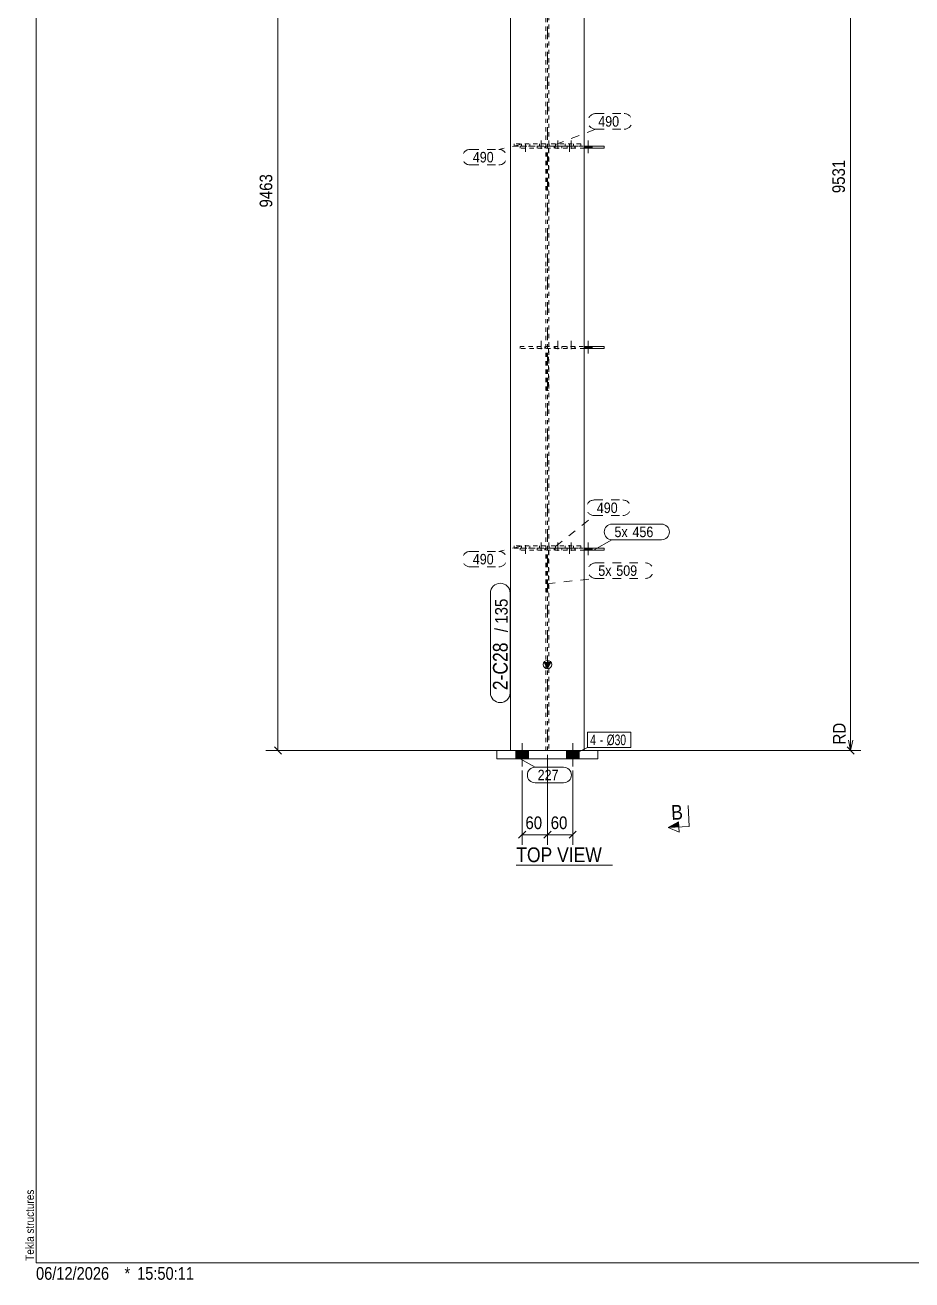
# Model space of a CAD drawing. Header units: millimetres. Extents: x 2 to 825, y 1 to 579.
# Drawn here: x 2.4 to 213, y 1 to 299 of the extents above; entities that cross this region are included whole.
import ezdxf

# ---------------------------------------------------------------- set-up
doc = ezdxf.new("R2010")
doc.units = ezdxf.units.MM
for name, pattern in [('XKITLINE00', [0]), ('XKITLINE01', [4, 1, -1, 1, -1]), ('XKITLINE02', [4, 2, -2]), ('XKITLINE03', [6, 3, -1, 1, -1])]:
    doc.linetypes.add(name, pattern=pattern)
for name, color, linetype, lineweight in [('Bolt', 3, 'Continuous', 0), ('BoltMark', 7, 'Continuous', 0), ('Dimensions', 7, 'Continuous', 0), ('DrawingSheet', 5, 'Continuous', 0), ('OtherObjectType', 7, 'Continuous', 0), ('Part', 2, 'Continuous', 0), ('PartMark', 7, 'Continuous', 0), ('Section', 6, 'Continuous', 0)]:
    doc.layers.add(name, color=color, linetype=linetype, lineweight=lineweight)
doc.styles.add('ARIAL', font='ARIAL.TTF')
doc.styles.add('ARIAL_NARROW', font='ARIALN.TTF')

# ---------------------------------------------------------------- blocks, each defined once
blk = doc.blocks.new('*A56')
at = {"layer": 'Bolt'}
for points in [[(121.95, 126.69), (121.95, 124.69), (118.95, 124.69), (118.95, 126.69)], [(121.95, 126.69), (121.95, 124.69), (118.95, 124.69), (118.95, 126.69)], [(133.95, 126.69), (133.95, 124.69), (130.95, 124.69), (130.95, 126.69)], [(133.95, 126.69), (133.95, 124.69), (130.95, 124.69), (130.95, 126.69)]]:
    blk.add_hatch(color=3, dxfattribs=at).paths.add_polyline_path(points, flags=17)
at = {"layer": 'Bolt', "color": 3, "linetype": 'XKITLINE00', "lineweight": 0}
for p, q in [((120.45, 128.44), (120.45, 122.94)), ((120.45, 128.44), (120.45, 122.94)), ((132.45, 128.44), (132.45, 122.94)), ((132.45, 128.44), (132.45, 122.94)), ((118.95, 126.69), (118.95, 124.69)), ((118.95, 126.69), (118.95, 124.69)), ((121.95, 126.69), (121.95, 124.69)), ((121.95, 126.69), (121.95, 124.69)), ((130.95, 126.69), (130.95, 124.69)), ((130.95, 126.69), (130.95, 124.69)), ((133.95, 126.69), (133.95, 124.69)), ((133.95, 126.69), (133.95, 124.69))]:
    blk.add_line(p, q, dxfattribs=at)
blk = doc.blocks.new('*A57')
at = {"layer": 'Bolt', "color": 3, "linetype": 'XKITLINE02', "lineweight": 0}
for p, q in [((121.25, 173.44), (121.25, 176.44)), ((120.27, 174.79), (120.27, 175.29)), ((122.23, 174.79), (122.23, 175.29))]:
    blk.add_line(p, q, dxfattribs=at)
blk = doc.blocks.new('*A58')
at = {"layer": 'Bolt', "color": 3, "linetype": 'XKITLINE02', "lineweight": 0}
for p, q in [((131.65, 173.44), (131.65, 176.44)), ((130.67, 174.79), (130.67, 175.29)), ((132.63, 174.79), (132.63, 175.29))]:
    blk.add_line(p, q, dxfattribs=at)
blk = doc.blocks.new('*A59')
at = {"layer": 'Bolt'}
blk.add_hatch(color=3, dxfattribs=at).paths.add_polyline_path([(137.04, 174.79), (137.04, 174.29), (135.16, 174.29), (135.16, 174.79)], flags=17)
at = {"layer": 'Bolt', "color": 3, "linetype": 'XKITLINE02', "lineweight": 0}
for p, q in [((124.93, 176.13), (124.93, 173.13)), ((128.94, 176.13), (128.94, 173.13)), ((132.08, 176.13), (132.08, 173.13)), ((123.99, 174.79), (123.99, 174.29)), ((125.86, 174.79), (125.86, 174.29)), ((128.01, 174.79), (128.01, 174.29)), ((129.88, 174.79), (129.88, 174.29)), ((131.14, 174.79), (131.14, 174.29)), ((133.02, 174.79), (133.02, 174.29))]:
    blk.add_line(p, q, dxfattribs=at)
at = {"layer": 'Bolt', "color": 3, "linetype": 'XKITLINE00', "lineweight": 0}
for p, q in [((136.1, 176.13), (136.1, 173.13)), ((135.16, 174.79), (135.16, 174.29)), ((137.04, 174.79), (137.04, 174.29))]:
    blk.add_line(p, q, dxfattribs=at)
blk = doc.blocks.new('*A60')
at = {"layer": 'Bolt'}
blk.add_hatch(color=3, dxfattribs=at).paths.add_polyline_path([(137.04, 222.69), (137.04, 222.19), (135.16, 222.19), (135.16, 222.69)], flags=17)
at = {"layer": 'Bolt', "color": 3, "linetype": 'XKITLINE02', "lineweight": 0}
for p, q in [((124.93, 224.03), (124.93, 221.03)), ((128.94, 224.03), (128.94, 221.03)), ((132.08, 224.03), (132.08, 221.03)), ((123.99, 222.69), (123.99, 222.19)), ((125.86, 222.69), (125.86, 222.19)), ((128.01, 222.69), (128.01, 222.19)), ((129.88, 222.69), (129.88, 222.19)), ((131.14, 222.69), (131.14, 222.19)), ((133.02, 222.69), (133.02, 222.19))]:
    blk.add_line(p, q, dxfattribs=at)
at = {"layer": 'Bolt', "color": 3, "linetype": 'XKITLINE00', "lineweight": 0}
for p, q in [((136.1, 224.03), (136.1, 221.03)), ((135.16, 222.69), (135.16, 222.19)), ((137.04, 222.69), (137.04, 222.19))]:
    blk.add_line(p, q, dxfattribs=at)
blk = doc.blocks.new('*A61')
at = {"layer": 'Bolt'}
blk.add_hatch(color=3, dxfattribs=at).paths.add_polyline_path([(137.04, 270.27), (137.04, 269.77), (135.16, 269.77), (135.16, 270.27)], flags=17)
at = {"layer": 'Bolt', "color": 3, "linetype": 'XKITLINE02', "lineweight": 0}
for p, q in [((124.93, 271.61), (124.93, 268.61)), ((128.94, 271.61), (128.94, 268.61)), ((132.08, 271.61), (132.08, 268.61)), ((123.99, 270.27), (123.99, 269.77)), ((125.86, 270.27), (125.86, 269.77)), ((128.01, 270.27), (128.01, 269.77)), ((129.88, 270.27), (129.88, 269.77)), ((131.14, 270.27), (131.14, 269.77)), ((133.02, 270.27), (133.02, 269.77))]:
    blk.add_line(p, q, dxfattribs=at)
at = {"layer": 'Bolt', "color": 3, "linetype": 'XKITLINE00', "lineweight": 0}
for p, q in [((136.1, 271.61), (136.1, 268.61)), ((135.16, 270.27), (135.16, 269.77)), ((137.04, 270.27), (137.04, 269.77))]:
    blk.add_line(p, q, dxfattribs=at)
blk = doc.blocks.new('*A64')
at = {"layer": 'Bolt', "color": 3, "linetype": 'XKITLINE02', "lineweight": 0}
for p, q in [((121.25, 268.92), (121.25, 271.92)), ((120.27, 270.27), (120.27, 270.77)), ((122.23, 270.27), (122.23, 270.77))]:
    blk.add_line(p, q, dxfattribs=at)
blk = doc.blocks.new('*A65')
at = {"layer": 'Bolt', "color": 3, "linetype": 'XKITLINE02', "lineweight": 0}
for p, q in [((131.65, 268.92), (131.65, 271.92)), ((130.67, 270.27), (130.67, 270.77)), ((132.63, 270.27), (132.63, 270.77))]:
    blk.add_line(p, q, dxfattribs=at)
blk = doc.blocks.new('*A70')
at = {"layer": 'Part'}
blk.add_hatch(color=2, dxfattribs=at).paths.add_polyline_path([(125.65, 147.61), (127.25, 147.61), (126.45, 146.21)], flags=17)
at = {"layer": 'Part', "color": 2, "linetype": 'XKITLINE00', "lineweight": 0}
for p, q in [((117.7, 337.15), (117.7, 289.67)), ((135.2, 337.15), (135.2, 289.67)), ((117.7, 289.57), (117.7, 241.77)), ((135.2, 289.57), (135.2, 241.77)), ((117.7, 241.67), (117.7, 194.19)), ((135.2, 241.67), (135.2, 194.19)), ((117.7, 194.09), (117.7, 146.29)), ((135.2, 194.09), (135.2, 146.29)), ((117.7, 146.19), (117.7, 126.69)), ((126.45, 146.21), (125.65, 147.61)), ((125.65, 147.61), (127.25, 147.61)), ((127.25, 147.61), (126.45, 146.21)), ((135.2, 146.19), (135.2, 126.69))]:
    blk.add_line(p, q, dxfattribs=at)
at = {"layer": 'Part', "color": 7, "linetype": 'XKITLINE01', "lineweight": 0}
for p, q in [((126.1, 289.67), (126.1, 337.15)), ((126.8, 337.15), (126.8, 289.67)), ((126.1, 241.77), (126.1, 289.57)), ((126.8, 289.57), (126.8, 241.77)), ((126.1, 194.19), (126.1, 241.67)), ((126.8, 241.67), (126.8, 194.19)), ((126.1, 146.29), (126.1, 194.09)), ((126.8, 194.09), (126.8, 146.29)), ((126.1, 126.69), (126.1, 146.19)), ((126.8, 146.19), (126.8, 126.69)), ((117.7, 126.69), (135.2, 126.69))]:
    blk.add_line(p, q, dxfattribs=at)
at = {"layer": 'Part', "color": 7, "linetype": 'XKITLINE03', "lineweight": 0}
for p, q in [((126.45, 289.67), (126.45, 337.15)), ((126.45, 241.77), (126.45, 289.57)), ((126.45, 194.19), (126.45, 241.67)), ((126.45, 146.29), (126.45, 194.09)), ((126.45, 116.69), (126.45, 146.19))]:
    blk.add_line(p, q, dxfattribs=at)
at = {"layer": 'Part', "color": 2, "linetype": 'XKITLINE00', "lineweight": 0}
blk.add_circle((126.45, 147.11), 1, dxfattribs=at)
blk = doc.blocks.new('*A74')
at = {"layer": 'Part', "color": 2, "linetype": 'XKITLINE00', "lineweight": 0}
for p, q in [((114.45, 124.69), (114.45, 126.69)), ((114.45, 126.69), (138.45, 126.69)), ((138.45, 126.69), (138.45, 124.69)), ((138.45, 124.69), (114.45, 124.69))]:
    blk.add_line(p, q, dxfattribs=at)
blk = doc.blocks.new('*A78')
at = {"layer": 'Part', "color": 7, "linetype": 'XKITLINE01', "lineweight": 0}
for p, q in [((126.05, 175.29), (118.55, 175.29)), ((118.55, 175.29), (118.55, 174.79)), ((118.55, 174.79), (126.05, 174.79)), ((124.55, 174.79), (124.55, 175.29)), ((126.05, 174.79), (126.05, 175.29))]:
    blk.add_line(p, q, dxfattribs=at)
blk = doc.blocks.new('*A79')
at = {"layer": 'Part', "color": 7, "linetype": 'XKITLINE01', "lineweight": 0}
for p, q in [((134.35, 175.29), (126.85, 175.29)), ((126.85, 175.29), (126.85, 174.79)), ((126.85, 174.79), (134.35, 174.79)), ((128.35, 174.79), (128.35, 175.29)), ((134.35, 174.79), (134.35, 175.29))]:
    blk.add_line(p, q, dxfattribs=at)
blk = doc.blocks.new('*A80')
at = {"layer": 'Part', "color": 7, "linetype": 'XKITLINE01', "lineweight": 0}
for p, q in [((126.2, 174.29), (126.7, 174.29)), ((126.2, 164.29), (126.2, 174.29)), ((126.2, 174.29), (126.7, 174.29)), ((126.7, 174.29), (126.7, 164.29)), ((126.7, 164.29), (126.2, 164.29))]:
    blk.add_line(p, q, dxfattribs=at)
blk = doc.blocks.new('*A81')
at = {"layer": 'Part', "color": 7, "linetype": 'XKITLINE01', "lineweight": 0}
for p, q in [((119.95, 174.79), (119.95, 174.29)), ((119.95, 174.29), (119.95, 174.79)), ((119.95, 174.79), (135.2, 174.79)), ((135.2, 174.29), (119.95, 174.29)), ((128.27, 174.29), (128.27, 174.79)), ((132.95, 174.79), (132.95, 174.29)), ((132.95, 174.29), (132.95, 174.79))]:
    blk.add_line(p, q, dxfattribs=at)
at = {"layer": 'Part', "color": 2, "linetype": 'XKITLINE00', "lineweight": 0}
for p, q in [((139.9, 174.79), (135.2, 174.79)), ((139.9, 174.29), (135.2, 174.29)), ((139.9, 174.79), (139.9, 174.29))]:
    blk.add_line(p, q, dxfattribs=at)
blk = doc.blocks.new('*A82')
at = {"layer": 'Part', "color": 7, "linetype": 'XKITLINE01', "lineweight": 0}
for p, q in [((126.2, 222.19), (126.7, 222.19)), ((126.2, 212.19), (126.2, 222.19)), ((126.2, 222.19), (126.7, 222.19)), ((126.7, 222.19), (126.7, 212.19)), ((126.7, 212.19), (126.2, 212.19))]:
    blk.add_line(p, q, dxfattribs=at)
blk = doc.blocks.new('*A83')
at = {"layer": 'Part', "color": 7, "linetype": 'XKITLINE01', "lineweight": 0}
for p, q in [((119.95, 222.69), (119.95, 222.19)), ((119.95, 222.19), (119.95, 222.69)), ((119.95, 222.69), (135.2, 222.69)), ((135.2, 222.19), (119.95, 222.19)), ((128.27, 222.19), (128.27, 222.69)), ((132.95, 222.69), (132.95, 222.19)), ((132.95, 222.19), (132.95, 222.69))]:
    blk.add_line(p, q, dxfattribs=at)
at = {"layer": 'Part', "color": 2, "linetype": 'XKITLINE00', "lineweight": 0}
for p, q in [((139.9, 222.69), (135.2, 222.69)), ((139.9, 222.19), (135.2, 222.19)), ((139.9, 222.69), (139.9, 222.19))]:
    blk.add_line(p, q, dxfattribs=at)
blk = doc.blocks.new('*A84')
at = {"layer": 'Part', "color": 7, "linetype": 'XKITLINE01', "lineweight": 0}
for p, q in [((126.2, 269.77), (126.7, 269.77)), ((126.2, 259.77), (126.2, 269.77)), ((126.2, 269.77), (126.7, 269.77)), ((126.7, 269.77), (126.7, 259.77)), ((126.7, 259.77), (126.2, 259.77))]:
    blk.add_line(p, q, dxfattribs=at)
blk = doc.blocks.new('*A85')
at = {"layer": 'Part', "color": 7, "linetype": 'XKITLINE01', "lineweight": 0}
for p, q in [((119.95, 270.27), (119.95, 269.77)), ((119.95, 269.77), (119.95, 270.27)), ((119.95, 270.27), (135.2, 270.27)), ((135.2, 269.77), (119.95, 269.77)), ((128.27, 269.77), (128.27, 270.27)), ((132.95, 270.27), (132.95, 269.77)), ((132.95, 269.77), (132.95, 270.27))]:
    blk.add_line(p, q, dxfattribs=at)
at = {"layer": 'Part', "color": 2, "linetype": 'XKITLINE00', "lineweight": 0}
for p, q in [((139.9, 270.27), (135.2, 270.27)), ((139.9, 269.77), (135.2, 269.77)), ((139.9, 270.27), (139.9, 269.77))]:
    blk.add_line(p, q, dxfattribs=at)
blk = doc.blocks.new('*A90')
at = {"layer": 'Part', "color": 7, "linetype": 'XKITLINE01', "lineweight": 0}
for p, q in [((126.05, 270.77), (118.55, 270.77)), ((118.55, 270.77), (118.55, 270.27)), ((118.55, 270.27), (126.05, 270.27)), ((124.55, 270.27), (124.55, 270.77)), ((126.05, 270.27), (126.05, 270.77))]:
    blk.add_line(p, q, dxfattribs=at)
blk = doc.blocks.new('*A91')
at = {"layer": 'Part', "color": 7, "linetype": 'XKITLINE01', "lineweight": 0}
for p, q in [((134.35, 270.77), (126.85, 270.77)), ((126.85, 270.77), (126.85, 270.27)), ((126.85, 270.27), (134.35, 270.27)), ((128.35, 270.27), (128.35, 270.77)), ((134.35, 270.27), (134.35, 270.77))]:
    blk.add_line(p, q, dxfattribs=at)
blk = doc.blocks.new('*A164')
at = {"layer": 'DrawingSheet', "color": 5, "linetype": 'XKITLINE00', "lineweight": 0}
for p, q in [((5, 579), (5, 5)), ((5, 5), (825, 5))]:
    blk.add_line(p, q, dxfattribs=at)
at = {"layer": 'DrawingSheet', "color": 5, "style": 'ARIAL', "width": 0.85}
blk.add_text('Tekla structures', height=2, rotation=90, dxfattribs=at).set_placement((4.5, 5.5))
blk = doc.blocks.new('*A171')
at = {"layer": 'OtherObjectType', "color": 7, "style": 'ARIAL_NARROW', "width": 1.008832}
for s, p in [('06/12/2026', (4.99, 1)), ('*', (26, 1)), ('15:50:11', (29, 1))]:
    blk.add_text(s, height=3, dxfattribs=at).set_placement(p)
blk = doc.blocks.new('*A239')
at = {"layer": 'Dimensions', "color": 7, "linetype": 'XKITLINE00', "lineweight": 0}
for p, q in [((126.45, 125.69), (126.45, 104.29)), ((120.45, 121.94), (120.45, 104.29)), ((121.3, 107.54), (119.6, 105.85)), ((127.3, 107.54), (125.6, 105.85)), ((120.45, 106.69), (126.45, 106.69))]:
    blk.add_line(p, q, dxfattribs=at)
at = {"layer": 'Dimensions', "color": 3}
for p in [(120.45, 106.69), (126.45, 106.69)]:
    blk.add_point(p, dxfattribs=at)
at = {"layer": 'Dimensions', "color": 3, "style": 'ARIAL', "width": 0.85}
blk.add_text('60', height=3, dxfattribs=at).set_placement((121.22, 108.04))
blk = doc.blocks.new('*A240')
at = {"layer": 'Dimensions', "color": 7, "linetype": 'XKITLINE00', "lineweight": 0}
for p, q in [((126.45, 125.69), (126.45, 104.29)), ((132.45, 121.94), (132.45, 104.29)), ((127.3, 107.54), (125.6, 105.85)), ((133.3, 107.54), (131.6, 105.85)), ((126.45, 106.69), (132.45, 106.69))]:
    blk.add_line(p, q, dxfattribs=at)
at = {"layer": 'Dimensions', "color": 3}
for p in [(126.45, 106.69), (132.45, 106.69)]:
    blk.add_point(p, dxfattribs=at)
at = {"layer": 'Dimensions', "color": 3, "style": 'ARIAL', "width": 0.85}
blk.add_text('60', height=3, dxfattribs=at).set_placement((127.22, 108.04))
blk = doc.blocks.new('*A241')
at = {"layer": 'PartMark', "color": 7, "linetype": 'XKITLINE00', "lineweight": 0}
for p, q in [((112.9, 140.44), (112.9, 164.09)), ((117.6, 140.44), (117.6, 164.09))]:
    blk.add_line(p, q, dxfattribs=at)
for centre, start, end in [((115.25, 164.09), 0, 180), ((115.25, 140.44), 180, 0)]:
    blk.add_arc(centre, 2.35, start, end, dxfattribs=at)
at = {"layer": 'PartMark', "color": 3, "style": 'ARIAL', "width": 0.85}
for s, p in [('135', (117, 156.82)), ('/', (117, 154.81))]:
    blk.add_text(s, height=3, rotation=90.0002, dxfattribs=at).set_placement(p)
at = {"layer": 'PartMark', "color": 1, "style": 'ARIAL', "width": 0.85}
blk.add_text('2-C28', height=3.5, rotation=90.0002, dxfattribs=at).set_placement((117, 141.04))
blk = doc.blocks.new('*A242')
at = {"layer": 'PartMark', "color": 7, "linetype": 'XKITLINE00', "lineweight": 0}
for p, q in [((141.77, 180.48), (153.55, 180.48)), ((137.53, 174.39), (141.77, 176.78)), ((141.77, 176.78), (153.55, 176.78))]:
    blk.add_line(p, q, dxfattribs=at)
for centre, start, end in [((141.77, 178.63), 90, 270), ((153.55, 178.63), 270, 90)]:
    blk.add_arc(centre, 1.85, start, end, dxfattribs=at)
at = {"layer": 'PartMark', "color": 3, "style": 'ARIAL', "width": 0.85}
for s, p in [('5x', (142.37, 177.38)), ('456', (146.64, 177.38))]:
    blk.add_text(s, height=2.5, dxfattribs=at).set_placement(p)
blk = doc.blocks.new('*A243')
at = {"layer": 'PartMark', "color": 7, "linetype": 'XKITLINE02', "lineweight": 0}
for p, q in [((137.92, 171.28), (149.71, 171.28)), ((126.33, 166.32), (137.92, 167.58)), ((137.92, 167.58), (149.71, 167.58))]:
    blk.add_line(p, q, dxfattribs=at)
for centre, start, end in [((137.92, 169.43), 90, 270), ((149.71, 169.43), 270, 90)]:
    blk.add_arc(centre, 1.85, start, end, dxfattribs=at)
at = {"layer": 'PartMark', "color": 3, "style": 'ARIAL', "width": 0.85}
for s, p in [('5x', (138.52, 168.18)), ('509', (142.79, 168.18))]:
    blk.add_text(s, height=2.5, dxfattribs=at).set_placement(p)
blk = doc.blocks.new('*A244')
at = {"layer": 'Section'}
blk.add_hatch(color=3, dxfattribs=at).paths.add_polyline_path([(157.62, 108.54), (155.13, 108.41), (157.56, 109.79)], flags=17)
at = {"layer": 'Section', "color": 1, "linetype": 'XKITLINE00', "lineweight": 0}
for q in [(159.86, 113.67), (155.13, 108.41)]:
    blk.add_line((160.12, 108.67), q, dxfattribs=at)
at = {"layer": 'Section', "color": 3, "linetype": 'XKITLINE00', "lineweight": 0}
for p, q in [((155.13, 108.41), (157.56, 109.79)), ((157.69, 107.29), (155.13, 108.41)), ((157.56, 109.79), (157.69, 107.29))]:
    blk.add_line(p, q, dxfattribs=at)
at = {"layer": 'Section', "color": 7, "style": 'ARIAL', "width": 0.85}
blk.add_text('B', height=3.5, rotation=3.0138, dxfattribs=at).set_placement((155.92, 110.21))
blk = doc.blocks.new('*A246')
at = {"layer": 'OtherObjectType', "color": 7, "linetype": 'XKITLINE00', "lineweight": 0}
blk.add_line((119.04, 99.44), (141.86, 99.44), dxfattribs=at)
at = {"layer": 'OtherObjectType', "color": 7, "style": 'ARIAL', "width": 0.85}
blk.add_text('TOP VIEW', height=3.5, dxfattribs=at).set_placement((119.04, 100.19))
blk = doc.blocks.new('*A247')
at = {"layer": 'PartMark', "color": 7, "linetype": 'XKITLINE00', "lineweight": 0}
for p, q in [((119.28, 125.12), (123.52, 122.73)), ((123.52, 122.73), (130.28, 122.73)), ((123.52, 119.03), (130.28, 119.03))]:
    blk.add_line(p, q, dxfattribs=at)
for centre, start, end in [((123.52, 120.88), 90, 270), ((130.28, 120.88), 270, 90)]:
    blk.add_arc(centre, 1.85, start, end, dxfattribs=at)
at = {"layer": 'PartMark', "color": 3, "style": 'ARIAL', "width": 0.85}
blk.add_text('227', height=2.5, dxfattribs=at).set_placement((124.12, 119.63))
blk = doc.blocks.new('*A253')
at = {"layer": 'Dimensions', "color": 7, "linetype": 'XKITLINE00', "lineweight": 0}
for p, q in [((117.1, 393.58), (59.6, 393.58)), ((61.6, 394.42), (63.3, 392.73)), ((62.45, 126.69), (62.45, 393.58)), ((116.7, 126.69), (59.6, 126.69)), ((61.6, 127.54), (63.3, 125.85))]:
    blk.add_line(p, q, dxfattribs=at)
at = {"layer": 'Dimensions', "color": 3}
for p in [(62.45, 393.58), (62.45, 126.69)]:
    blk.add_point(p, dxfattribs=at)
at = {"layer": 'Dimensions', "color": 3, "style": 'ARIAL', "width": 0.85}
blk.add_text('9463', height=3, dxfattribs=at).set_placement((63.75, 394.78))
blk.add_text('9463', height=3, rotation=90.0002, dxfattribs=at).set_placement((61.1, 255.68))
blk = doc.blocks.new('*A257')
at = {"layer": 'Dimensions', "color": 7, "linetype": 'XKITLINE00', "lineweight": 0}
for p, q in [((132.45, 400.38), (200.85, 400.38)), ((197.6, 401.23), (199.3, 399.53)), ((198.45, 126.69), (198.45, 400.38)), ((198.45, 133.92), (198.45, 126.69)), ((197.95, 129.19), (198.45, 126.69)), ((198.95, 129.19), (198.45, 126.69)), ((136.2, 126.69), (200.85, 126.69)), ((136.2, 126.69), (200.85, 126.69)), ((197.6, 127.54), (199.3, 125.85))]:
    blk.add_line(p, q, dxfattribs=at)
at = {"layer": 'Dimensions', "color": 3}
for p in [(198.45, 400.38), (198.45, 126.69)]:
    blk.add_point(p, dxfattribs=at)
at = {"layer": 'Dimensions', "color": 7}
blk.add_point((198.45, 126.69), dxfattribs=at)
at = {"layer": 'Dimensions', "color": 3, "style": 'ARIAL', "width": 0.85}
blk.add_text('9531', height=3, dxfattribs=at).set_placement((183.75, 401.58))
for s, p in [('9531', (197.1, 259.09)), ('RD', (197.25, 128.14))]:
    blk.add_text(s, height=3, rotation=90.0002, dxfattribs=at).set_placement(p)
blk = doc.blocks.new('*A264')
at = {"layer": 'BoltMark', "color": 7, "linetype": 'XKITLINE00', "lineweight": 0}
for p, q in [((135.99, 131.08), (146.28, 131.08)), ((135.99, 127.38), (135.99, 131.08)), ((146.28, 127.38), (146.28, 131.08)), ((132.45, 125.69), (135.99, 127.38)), ((135.99, 127.38), (146.28, 127.38))]:
    blk.add_line(p, q, dxfattribs=at)
at = {"layer": 'BoltMark', "color": 3, "style": 'ARIAL_NARROW', "width": 0.85}
for s, p in [('4', (136.59, 127.98)), ('-', (138.86, 127.98)), ('Ø30', (140.51, 127.98))]:
    blk.add_text(s, height=2.5, dxfattribs=at).set_placement(p)
blk = doc.blocks.new('*A271')
at = {"layer": 'PartMark', "color": 7, "linetype": 'XKITLINE02', "lineweight": 0}
for p, q in [((137.91, 277.99), (144.67, 277.99)), ((128.38, 270.64), (137.91, 274.29)), ((137.91, 274.29), (144.67, 274.29))]:
    blk.add_line(p, q, dxfattribs=at)
for centre, start, end in [((137.91, 276.14), 90, 270), ((144.67, 276.14), 270, 90)]:
    blk.add_arc(centre, 1.85, start, end, dxfattribs=at)
at = {"layer": 'PartMark', "color": 3, "style": 'ARIAL', "width": 0.85}
blk.add_text('490', height=2.5, dxfattribs=at).set_placement((138.51, 274.89))
blk = doc.blocks.new('*A272')
at = {"layer": 'PartMark', "color": 7, "linetype": 'XKITLINE02', "lineweight": 0}
for p, q in [((108.12, 269.49), (114.88, 269.49)), ((120.08, 270.64), (114.88, 269.49)), ((108.12, 265.79), (114.88, 265.79))]:
    blk.add_line(p, q, dxfattribs=at)
for centre, start, end in [((108.12, 267.64), 90, 270), ((114.88, 267.64), 270, 90)]:
    blk.add_arc(centre, 1.85, start, end, dxfattribs=at)
at = {"layer": 'PartMark', "color": 3, "style": 'ARIAL', "width": 0.85}
blk.add_text('490', height=2.5, dxfattribs=at).set_placement((108.72, 266.39))
blk = doc.blocks.new('*A273')
at = {"layer": 'PartMark', "color": 7, "linetype": 'XKITLINE02', "lineweight": 0}
for p, q in [((137.57, 186.21), (144.33, 186.21)), ((128.38, 175.16), (137.57, 182.51)), ((137.57, 182.51), (144.33, 182.51))]:
    blk.add_line(p, q, dxfattribs=at)
for centre, start, end in [((137.57, 184.36), 90, 270), ((144.33, 184.36), 270, 90)]:
    blk.add_arc(centre, 1.85, start, end, dxfattribs=at)
at = {"layer": 'PartMark', "color": 3, "style": 'ARIAL', "width": 0.85}
blk.add_text('490', height=2.5, dxfattribs=at).set_placement((138.17, 183.11))
blk = doc.blocks.new('*A274')
at = {"layer": 'PartMark', "color": 7, "linetype": 'XKITLINE02', "lineweight": 0}
for p, q in [((108.12, 174.01), (114.88, 174.01)), ((120.08, 175.16), (114.88, 174.01)), ((108.12, 170.31), (114.88, 170.31))]:
    blk.add_line(p, q, dxfattribs=at)
for centre, start, end in [((108.12, 172.16), 90, 270), ((114.88, 172.16), 270, 90)]:
    blk.add_arc(centre, 1.85, start, end, dxfattribs=at)
at = {"layer": 'PartMark', "color": 3, "style": 'ARIAL', "width": 0.85}
blk.add_text('490', height=2.5, dxfattribs=at).set_placement((108.72, 170.91))

msp = doc.modelspace()

# ---------------------------------------------------------------- block references
at = {"lineweight": 0}
for name in ['*A164', '*A244', '*A257', '*A253', '*A271', '*A64', '*A61', '*A65', '*A272', '*A90', '*A85', '*A84', '*A91', '*A60', '*A83', '*A82', '*A273', '*A242', '*A57', '*A59', '*A58', '*A274', '*A78', '*A81', '*A80', '*A79', '*A243', '*A241', '*A56', '*A264', '*A74', '*A239', '*A240', '*A247', '*A246', '*A171']:
    msp.add_blockref(name, (0, 0), dxfattribs=at)
at = {"layer": 'Part', "lineweight": 0}
msp.add_blockref('*A70', (0, 0), dxfattribs=at)

doc.saveas('drawing.dxf')
